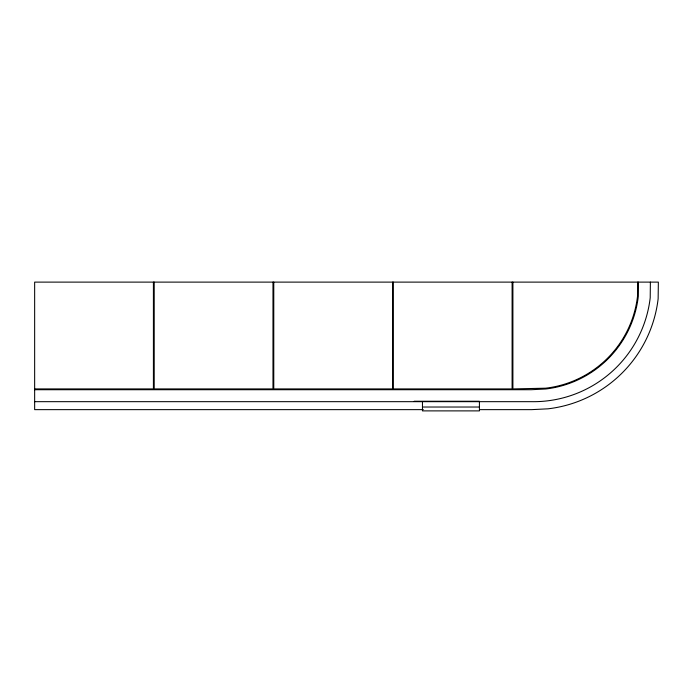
<?xml version="1.0" encoding="UTF-8"?>
<svg xmlns="http://www.w3.org/2000/svg" width="693" height="693" viewBox="0 0 693 693"><rect width="100%" height="100%" fill="white"/><g stroke="black" fill="none" stroke-linecap="round" stroke-linejoin="round"><path stroke-width="1.04" d="M34.65 388.92L153.413 388.92L153.413 282.112M34.65 389.717L531.133 389.717L545.729 388.99A105.587 105.587 0 0 0 638.305 296.405L638.426 282.112M414.197 401.247L479.417 401.247M34.65 401.671L531.427 401.671A117.567 117.567 0 0 0 650.207 297.799L650.38 282.112M422.461 407.025L479.417 407.025M423.354 409.641L34.65 409.641L34.65 282.112L658.35 282.112L658.142 298.735A125.554 125.554 0 0 1 548.05 408.818L531.626 409.641L479.66 409.641M637.629 282.112L637.517 296.318A104.79 104.79 0 0 1 545.634 388.193L512.898 388.92L512.898 282.112M512.101 282.112L512.101 388.92L393.329 388.92L393.329 282.112M479.417 401.671L479.417 410.888L422.461 410.888L422.461 401.671M392.533 282.112L392.533 388.92L273.77 388.92L273.77 282.112M272.973 282.112L272.973 388.92L154.21 388.92L154.21 282.112"/></g></svg>
